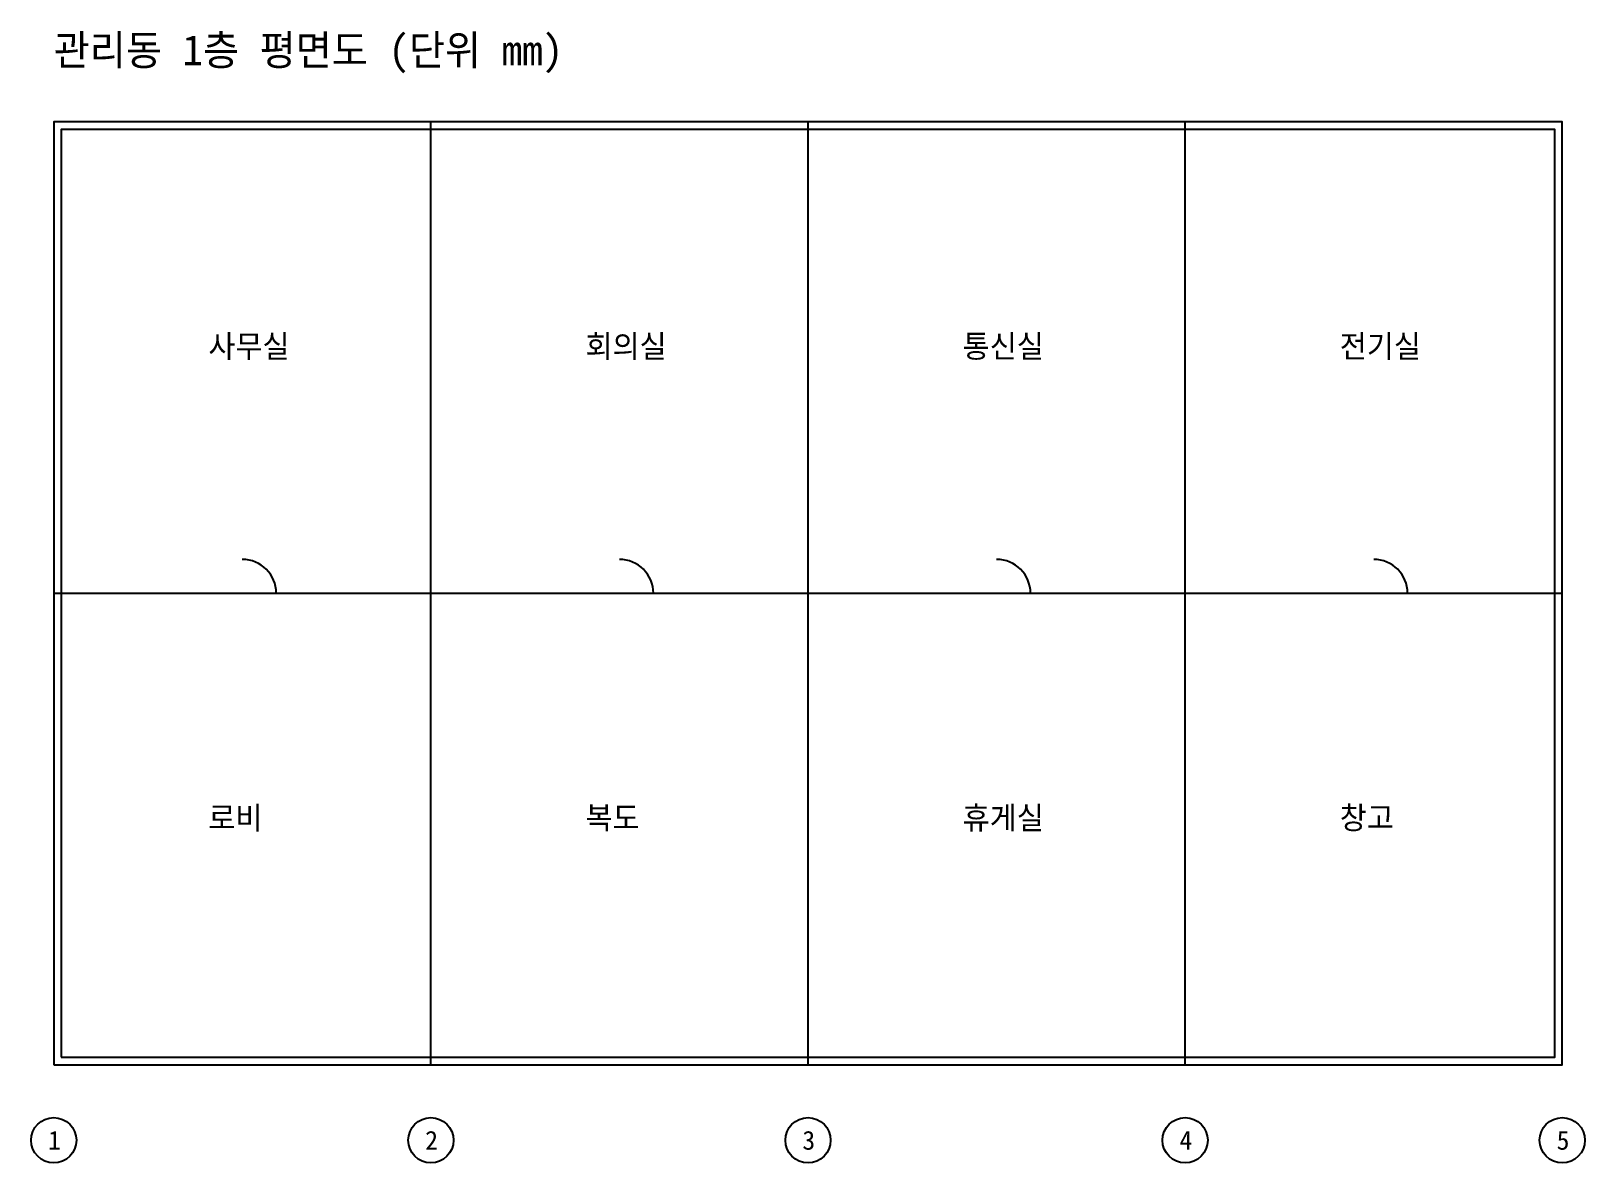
# Model space of a CAD drawing. Header units: millimetres. Extents: x -600 to 40600, y -2600 to 27405.
import ezdxf

# ---------------------------------------------------------------- set-up
doc = ezdxf.new("R2010")
doc.units = ezdxf.units.MM
for name, color, linetype in [('A-DOOR', 3, 'Continuous'), ('A-GRID', 8, 'Continuous'), ('A-TEXT', 2, 'Continuous'), ('A-WALL', 7, 'Continuous')]:
    doc.layers.add(name, color=color, linetype=linetype)

msp = doc.modelspace()

# ---------------------------------------------------------------- linework, layer by layer
at = {"layer": 'A-DOOR'}
for centre in [(5000, 12500), (15000, 12500), (25000, 12500), (35000, 12500)]:
    msp.add_arc(centre, 900, 0, 90, dxfattribs=at)
at = {"layer": 'A-GRID'}
for centre in [(0, -2000), (10000, -2000), (20000, -2000), (30000, -2000), (40000, -2000)]:
    msp.add_circle(centre, 600, dxfattribs=at)
at = {"layer": 'A-WALL'}
for p, q in [((10000, 0), (10000, 25000)), ((20000, 0), (20000, 25000)), ((30000, 0), (30000, 25000)), ((0, 12500), (40000, 12500))]:
    msp.add_line(p, q, dxfattribs=at)
for points in [[(0, 0), (40000, 0), (40000, 25000), (0, 25000)], [(200, 200), (39800, 200), (39800, 24800), (200, 24800)]]:
    msp.add_lwpolyline(points, close=True, dxfattribs=at)

# ---------------------------------------------------------------- texts
at = {"layer": 'A-GRID'}
for s, p in [('1', (-150, -2250)), ('2', (9850, -2250)), ('3', (19850, -2250)), ('4', (29850, -2250)), ('5', (39850, -2250))]:
    msp.add_text(s, height=500, dxfattribs=at).set_placement(p)
at = {"layer": 'A-TEXT'}
for s, height, p in [('관리동 1층 평면도 (단위 mm)', 800, (0, 26500)), ('사무실', 600, (4100, 18750)), ('회의실', 600, (14100, 18750)), ('통신실', 600, (24100, 18750)), ('전기실', 600, (34100, 18750)), ('로비', 600, (4100, 6250)), ('복도', 600, (14100, 6250)), ('휴게실', 600, (24100, 6250)), ('창고', 600, (34100, 6250))]:
    msp.add_text(s, height=height, dxfattribs=at).set_placement(p)

doc.saveas('drawing.dxf')
